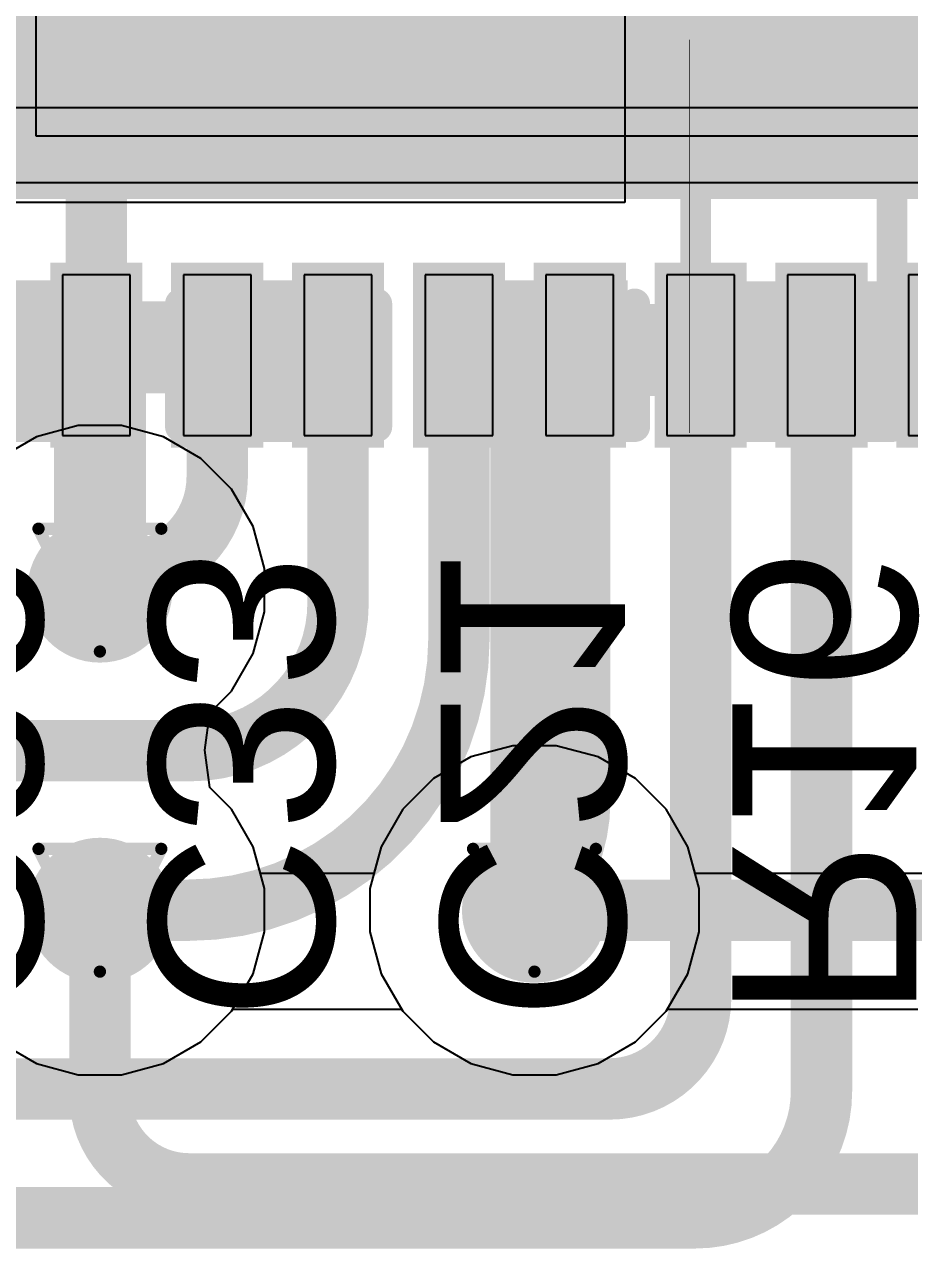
# Model space of a CAD drawing. Header units: inches. Extents: x 0 to 35.2, y -0.7 to 15.9.
# Drawn here: x 1.611 to 1.7551, y 0.6589 to 0.8583 of the extents above; entities that cross this region are included whole.
import ezdxf

# ---------------------------------------------------------------- set-up
doc = ezdxf.new("R2010")
doc.units = ezdxf.units.IN
doc.header["$MEASUREMENT"] = 0
for name, color, linetype in [('Bottom Layer', 5, 'Continuous'), ('Bottom Overlay', 54, 'Continuous'), ('Bottom Paste', 16, 'Continuous'), ('Bottom Solder', 6, 'Continuous'), ('Drill Drawing', 1, 'Continuous'), ('GND1', 16, 'Continuous'), ('GND2', 76, 'Continuous'), ('Top Layer', 1, 'Continuous'), ('Top Paste', 8, 'Continuous'), ('Top Solder', 216, 'Continuous'), ('Via Holes', 16, 'Continuous')]:
    doc.layers.add(name, color=color, linetype=linetype)
doc.styles.add('Arial', font='', dxfattribs={"height": 0.2})
doc.styles.get('Arial').set_extended_font_data('Arial')

# ---------------------------------------------------------------- blocks, each defined once
blk = doc.blocks.new('40_LFCSP_WQ__6_6__24')
at = {"layer": 'Top Layer'}
for points in [[(0.08701, 0.08701), (0.08701, -0.08701), (-0.08701, -0.08701), (-0.08701, 0.08701)], [(-0.10138, 0.07441), (-0.10138, 0.06339), (-0.12756, 0.06339), (-0.12756, 0.07441)], [(-0.10138, 0.05472), (-0.10138, 0.0437), (-0.12756, 0.0437), (-0.12756, 0.05472)], [(-0.10138, 0.03504), (-0.10138, 0.02402), (-0.12756, 0.02402), (-0.12756, 0.03504)], [(-0.10138, 0.01535), (-0.10138, 0.00433), (-0.12756, 0.00433), (-0.12756, 0.01535)], [(-0.10138, -0.00433), (-0.10138, -0.01535), (-0.12756, -0.01535), (-0.12756, -0.00433)], [(-0.10138, -0.02402), (-0.10138, -0.03504), (-0.12756, -0.03504), (-0.12756, -0.02402)], [(-0.10138, -0.0437), (-0.10138, -0.05472), (-0.12756, -0.05472), (-0.12756, -0.0437)], [(-0.10138, -0.06339), (-0.10138, -0.07441), (-0.12756, -0.07441), (-0.12756, -0.06339)]]:
    blk.add_hatch(color=1, dxfattribs=at).paths.add_polyline_path(points)
at = {"layer": 'Top Solder'}
for points in [[(0.08901, 0.08901), (0.08901, -0.08901), (-0.08901, -0.08901), (-0.08901, 0.08901)], [(-0.09938, 0.07641), (-0.09938, 0.06139), (-0.12956, 0.06139), (-0.12956, 0.07641)], [(-0.09938, 0.05672), (-0.09938, 0.0417), (-0.12956, 0.0417), (-0.12956, 0.05672)], [(-0.09938, 0.03704), (-0.09938, 0.02202), (-0.12956, 0.02202), (-0.12956, 0.03704)], [(-0.09938, 0.01735), (-0.09938, 0.00233), (-0.12956, 0.00233), (-0.12956, 0.01735)], [(-0.09938, -0.00233), (-0.09938, -0.01735), (-0.12956, -0.01735), (-0.12956, -0.00233)], [(-0.09938, -0.02202), (-0.09938, -0.03704), (-0.12956, -0.03704), (-0.12956, -0.02202)], [(-0.09938, -0.0417), (-0.09938, -0.05672), (-0.12956, -0.05672), (-0.12956, -0.0417)], [(-0.09938, -0.06139), (-0.09938, -0.07641), (-0.12956, -0.07641), (-0.12956, -0.06139)]]:
    blk.add_hatch(color=216, dxfattribs=at).paths.add_polyline_path(points)
at = {"layer": 'Top Paste'}
for p, q in [((0.07874, 0.07874), (-0.07874, 0.07874)), ((-0.07874, 0.07874), (-0.07874, -0.07874)), ((-0.10138, 0.07441), (-0.12756, 0.07441)), ((-0.12756, 0.07441), (-0.12756, 0.06339)), ((-0.10138, 0.06339), (-0.10138, 0.07441)), ((-0.12756, 0.06339), (-0.12756, 0.06339)), ((-0.12756, 0.06339), (-0.10138, 0.06339)), ((-0.10138, 0.05472), (-0.12756, 0.05472)), ((-0.12756, 0.05472), (-0.12756, 0.0437)), ((-0.10138, 0.05472), (-0.10138, 0.05472)), ((-0.10138, 0.0437), (-0.10138, 0.05472)), ((-0.12756, 0.0437), (-0.10138, 0.0437)), ((-0.10138, 0.03504), (-0.12756, 0.03504)), ((-0.12756, 0.03504), (-0.12756, 0.02402)), ((-0.10138, 0.03504), (-0.10138, 0.03504)), ((-0.10138, 0.02402), (-0.10138, 0.03504)), ((-0.12756, 0.02402), (-0.10138, 0.02402)), ((-0.10138, 0.01535), (-0.12756, 0.01535)), ((-0.12756, 0.01535), (-0.12756, 0.00433)), ((-0.10138, 0.01535), (-0.10138, 0.01535)), ((-0.10138, 0.00433), (-0.10138, 0.01535)), ((-0.12756, 0.00433), (-0.10138, 0.00433)), ((-0.10138, -0.00433), (-0.12756, -0.00433)), ((-0.12756, -0.00433), (-0.12756, -0.01535)), ((-0.10138, -0.00433), (-0.10138, -0.00433)), ((-0.10138, -0.01535), (-0.10138, -0.00433)), ((-0.12756, -0.01535), (-0.10138, -0.01535)), ((-0.10138, -0.02402), (-0.12756, -0.02402)), ((-0.12756, -0.02402), (-0.12756, -0.03504)), ((-0.10138, -0.02402), (-0.10138, -0.02402)), ((-0.10138, -0.03504), (-0.10138, -0.02402)), ((-0.12756, -0.03504), (-0.10138, -0.03504)), ((-0.10138, -0.0437), (-0.12756, -0.0437)), ((-0.12756, -0.0437), (-0.12756, -0.05472)), ((-0.10138, -0.0437), (-0.10138, -0.0437)), ((-0.10138, -0.05472), (-0.10138, -0.0437)), ((-0.12756, -0.05472), (-0.10138, -0.05472)), ((-0.10138, -0.06339), (-0.12756, -0.06339)), ((-0.12756, -0.06339), (-0.12756, -0.07441)), ((-0.10138, -0.06339), (-0.10138, -0.06339)), ((-0.10138, -0.07441), (-0.10138, -0.06339))]:
    blk.add_line(p, q, dxfattribs=at)
blk = doc.blocks.new('R___0402_B_93')
at = {"layer": 'Bottom Layer'}
for points in [[(-0.0095, 0.0125), (-0.0095, -0.0125), (-0.0275, -0.0125), (-0.0275, 0.0125)], [(0.0275, 0.0125), (0.0275, -0.0125), (0.0095, -0.0125), (0.0095, 0.0125)]]:
    blk.add_hatch(color=5, dxfattribs=at).paths.add_polyline_path(points)
at = {"layer": 'Bottom Paste'}
for points in [[(-0.0095, 0.0125), (-0.0095, -0.0125), (-0.0275, -0.0125), (-0.0275, 0.0125)], [(0.0275, 0.0125), (0.0275, -0.0125), (0.0095, -0.0125), (0.0095, 0.0125)]]:
    blk.add_hatch(color=16, dxfattribs=at).paths.add_polyline_path(points)
at = {"layer": 'Bottom Solder'}
for points in [[(-0.00733, 0.01467), (-0.00733, -0.01467), (-0.02967, -0.01467), (-0.02967, 0.01467)], [(0.02967, 0.01467), (0.02967, -0.01467), (0.00733, -0.01467), (0.00733, 0.01467)]]:
    blk.add_hatch(color=6, dxfattribs=at).paths.add_polyline_path(points)
at = {"layer": 'Bottom Overlay'}
for points in [[(-0.031, 0.016, 0.005, 0.005, 0), (0.031, 0.016, 0.005, 0.005, 0)], [(-0.031, 0.016, 0.005, 0.005, 0), (-0.031, -0.016, 0.005, 0.005, 0)], [(0.031, 0.016, 0.005, 0.005, 0), (0.031, -0.016, 0.005, 0.005, 0)], [(-0.032, 0.017, 0.000127, 0.000127, 0), (0.032, 0.017, 0.000127, 0.000127, 0)], [(-0.031, -0.016, 0.005, 0.005, 0), (0.031, -0.016, 0.005, 0.005, 0)]]:
    blk.add_lwpolyline(points, format="xyseb", dxfattribs=at)
for points in [[(-0.03225, 0.016, 0.0025, 0.0025, 1), (-0.02975, 0.016, 0.0025, 0.0025, 1)], [(-0.03225, 0.016, 0.0025, 0.0025, 1), (-0.02975, 0.016, 0.0025, 0.0025, 1)], [(0.02975, 0.016, 0.0025, 0.0025, 1), (0.03225, 0.016, 0.0025, 0.0025, 1)], [(0.02975, 0.016, 0.0025, 0.0025, 1), (0.03225, 0.016, 0.0025, 0.0025, 1)], [(-0.03203, 0.017, 0.0000635, 0.0000635, 1), (-0.03197, 0.017, 0.0000635, 0.0000635, 1)], [(0.03197, 0.017, 0.0000635, 0.0000635, 1), (0.03203, 0.017, 0.0000635, 0.0000635, 1)], [(-0.03225, -0.016, 0.0025, 0.0025, 1), (-0.02975, -0.016, 0.0025, 0.0025, 1)], [(-0.03225, -0.016, 0.0025, 0.0025, 1), (-0.02975, -0.016, 0.0025, 0.0025, 1)], [(0.02975, -0.016, 0.0025, 0.0025, 1), (0.03225, -0.016, 0.0025, 0.0025, 1)], [(0.02975, -0.016, 0.0025, 0.0025, 1), (0.03225, -0.016, 0.0025, 0.0025, 1)]]:
    blk.add_lwpolyline(points, format="xyseb", close=True, dxfattribs=at)
blk = doc.blocks.new('C___0402_B_165')
at = {"layer": 'Bottom Layer'}
for points in [[(-0.0095, 0.0125), (-0.0095, -0.0125), (-0.0275, -0.0125), (-0.0275, 0.0125)], [(0.0275, 0.0125), (0.0275, -0.0125), (0.0095, -0.0125), (0.0095, 0.0125)]]:
    blk.add_hatch(color=5, dxfattribs=at).paths.add_polyline_path(points)
at = {"layer": 'Bottom Paste'}
for points in [[(-0.0095, 0.0125), (-0.0095, -0.0125), (-0.0275, -0.0125), (-0.0275, 0.0125)], [(0.0275, 0.0125), (0.0275, -0.0125), (0.0095, -0.0125), (0.0095, 0.0125)]]:
    blk.add_hatch(color=16, dxfattribs=at).paths.add_polyline_path(points)
at = {"layer": 'Bottom Solder'}
for points in [[(-0.00714, 0.01486), (-0.00714, -0.01486), (-0.02986, -0.01486), (-0.02986, 0.01486)], [(0.02986, 0.01486), (0.02986, -0.01486), (0.00714, -0.01486), (0.00714, 0.01486)]]:
    blk.add_hatch(color=6, dxfattribs=at).paths.add_polyline_path(points)
at = {"layer": 'Bottom Overlay'}
for points in [[(-0.031, -0.016, 0.005, 0.005, 0), (-0.031, 0.016, 0.005, 0.005, 0)], [(-0.011, 0.016, 0.005, 0.005, 0), (-0.031, 0.016, 0.005, 0.005, 0)], [(0.031, 0.016, 0.005, 0.005, 0), (0.011, 0.016, 0.005, 0.005, 0)], [(0.031, -0.016, 0.005, 0.005, 0), (0.031, 0.016, 0.005, 0.005, 0)], [(-0.011, -0.016, 0.005, 0.005, 0), (-0.031, -0.016, 0.005, 0.005, 0)], [(0.031, -0.016, 0.005, 0.005, 0), (0.011, -0.016, 0.005, 0.005, 0)]]:
    blk.add_lwpolyline(points, format="xyseb", dxfattribs=at)
for points in [[(-0.03225, 0.016, 0.0025, 0.0025, 1), (-0.02975, 0.016, 0.0025, 0.0025, 1)], [(-0.03225, 0.016, 0.0025, 0.0025, 1), (-0.02975, 0.016, 0.0025, 0.0025, 1)], [(-0.01225, 0.016, 0.0025, 0.0025, 1), (-0.00975, 0.016, 0.0025, 0.0025, 1)], [(0.00975, 0.016, 0.0025, 0.0025, 1), (0.01225, 0.016, 0.0025, 0.0025, 1)], [(0.02975, 0.016, 0.0025, 0.0025, 1), (0.03225, 0.016, 0.0025, 0.0025, 1)], [(0.02975, 0.016, 0.0025, 0.0025, 1), (0.03225, 0.016, 0.0025, 0.0025, 1)], [(-0.03225, -0.016, 0.0025, 0.0025, 1), (-0.02975, -0.016, 0.0025, 0.0025, 1)], [(-0.03225, -0.016, 0.0025, 0.0025, 1), (-0.02975, -0.016, 0.0025, 0.0025, 1)], [(-0.01225, -0.016, 0.0025, 0.0025, 1), (-0.00975, -0.016, 0.0025, 0.0025, 1)], [(0.00975, -0.016, 0.0025, 0.0025, 1), (0.01225, -0.016, 0.0025, 0.0025, 1)], [(0.02975, -0.016, 0.0025, 0.0025, 1), (0.03225, -0.016, 0.0025, 0.0025, 1)], [(0.02975, -0.016, 0.0025, 0.0025, 1), (0.03225, -0.016, 0.0025, 0.0025, 1)]]:
    blk.add_lwpolyline(points, format="xyseb", close=True, dxfattribs=at)
blk = doc.blocks.new('C___0402_B_166')
at = {"layer": 'Bottom Layer'}
for points in [[(-0.0095, 0.0125), (-0.0095, -0.0125), (-0.0275, -0.0125), (-0.0275, 0.0125)], [(0.0275, 0.0125), (0.0275, -0.0125), (0.0095, -0.0125), (0.0095, 0.0125)]]:
    blk.add_hatch(color=5, dxfattribs=at).paths.add_polyline_path(points)
at = {"layer": 'Bottom Paste'}
for points in [[(-0.0095, 0.0125), (-0.0095, -0.0125), (-0.0275, -0.0125), (-0.0275, 0.0125)], [(0.0275, 0.0125), (0.0275, -0.0125), (0.0095, -0.0125), (0.0095, 0.0125)]]:
    blk.add_hatch(color=16, dxfattribs=at).paths.add_polyline_path(points)
at = {"layer": 'Bottom Solder'}
for points in [[(-0.00714, 0.01486), (-0.00714, -0.01486), (-0.02986, -0.01486), (-0.02986, 0.01486)], [(0.02986, 0.01486), (0.02986, -0.01486), (0.00714, -0.01486), (0.00714, 0.01486)]]:
    blk.add_hatch(color=6, dxfattribs=at).paths.add_polyline_path(points)
at = {"layer": 'Bottom Overlay'}
for points in [[(-0.031, -0.016, 0.005, 0.005, 0), (-0.031, 0.016, 0.005, 0.005, 0)], [(-0.011, 0.016, 0.005, 0.005, 0), (-0.031, 0.016, 0.005, 0.005, 0)], [(0.031, 0.016, 0.005, 0.005, 0), (0.011, 0.016, 0.005, 0.005, 0)], [(0.031, -0.016, 0.005, 0.005, 0), (0.031, 0.016, 0.005, 0.005, 0)], [(-0.011, -0.016, 0.005, 0.005, 0), (-0.031, -0.016, 0.005, 0.005, 0)], [(0.031, -0.016, 0.005, 0.005, 0), (0.011, -0.016, 0.005, 0.005, 0)]]:
    blk.add_lwpolyline(points, format="xyseb", dxfattribs=at)
for points in [[(-0.03225, 0.016, 0.0025, 0.0025, 1), (-0.02975, 0.016, 0.0025, 0.0025, 1)], [(-0.03225, 0.016, 0.0025, 0.0025, 1), (-0.02975, 0.016, 0.0025, 0.0025, 1)], [(-0.01225, 0.016, 0.0025, 0.0025, 1), (-0.00975, 0.016, 0.0025, 0.0025, 1)], [(0.00975, 0.016, 0.0025, 0.0025, 1), (0.01225, 0.016, 0.0025, 0.0025, 1)], [(0.02975, 0.016, 0.0025, 0.0025, 1), (0.03225, 0.016, 0.0025, 0.0025, 1)], [(0.02975, 0.016, 0.0025, 0.0025, 1), (0.03225, 0.016, 0.0025, 0.0025, 1)], [(-0.03225, -0.016, 0.0025, 0.0025, 1), (-0.02975, -0.016, 0.0025, 0.0025, 1)], [(-0.03225, -0.016, 0.0025, 0.0025, 1), (-0.02975, -0.016, 0.0025, 0.0025, 1)], [(-0.01225, -0.016, 0.0025, 0.0025, 1), (-0.00975, -0.016, 0.0025, 0.0025, 1)], [(0.00975, -0.016, 0.0025, 0.0025, 1), (0.01225, -0.016, 0.0025, 0.0025, 1)], [(0.02975, -0.016, 0.0025, 0.0025, 1), (0.03225, -0.016, 0.0025, 0.0025, 1)], [(0.02975, -0.016, 0.0025, 0.0025, 1), (0.03225, -0.016, 0.0025, 0.0025, 1)]]:
    blk.add_lwpolyline(points, format="xyseb", close=True, dxfattribs=at)
blk = doc.blocks.new('C___0402_B_171')
at = {"layer": 'Bottom Layer'}
for points in [[(-0.0095, 0.0125), (-0.0095, -0.0125), (-0.0275, -0.0125), (-0.0275, 0.0125)], [(0.0275, 0.0125), (0.0275, -0.0125), (0.0095, -0.0125), (0.0095, 0.0125)]]:
    blk.add_hatch(color=5, dxfattribs=at).paths.add_polyline_path(points)
at = {"layer": 'Bottom Paste'}
for points in [[(-0.0095, 0.0125), (-0.0095, -0.0125), (-0.0275, -0.0125), (-0.0275, 0.0125)], [(0.0275, 0.0125), (0.0275, -0.0125), (0.0095, -0.0125), (0.0095, 0.0125)]]:
    blk.add_hatch(color=16, dxfattribs=at).paths.add_polyline_path(points)
at = {"layer": 'Bottom Solder'}
for points in [[(-0.00714, 0.01486), (-0.00714, -0.01486), (-0.02986, -0.01486), (-0.02986, 0.01486)], [(0.02986, 0.01486), (0.02986, -0.01486), (0.00714, -0.01486), (0.00714, 0.01486)]]:
    blk.add_hatch(color=6, dxfattribs=at).paths.add_polyline_path(points)
at = {"layer": 'Bottom Overlay'}
for points in [[(-0.011, 0.016, 0.005, 0.005, 0), (-0.031, 0.016, 0.005, 0.005, 0)], [(-0.031, -0.016, 0.005, 0.005, 0), (-0.031, 0.016, 0.005, 0.005, 0)], [(0.031, 0.016, 0.005, 0.005, 0), (0.011, 0.016, 0.005, 0.005, 0)], [(0.031, -0.016, 0.005, 0.005, 0), (0.031, 0.016, 0.005, 0.005, 0)], [(-0.011, -0.016, 0.005, 0.005, 0), (-0.031, -0.016, 0.005, 0.005, 0)], [(0.031, -0.016, 0.005, 0.005, 0), (0.011, -0.016, 0.005, 0.005, 0)]]:
    blk.add_lwpolyline(points, format="xyseb", dxfattribs=at)
for points in [[(-0.03225, 0.016, 0.0025, 0.0025, 1), (-0.02975, 0.016, 0.0025, 0.0025, 1)], [(-0.03225, 0.016, 0.0025, 0.0025, 1), (-0.02975, 0.016, 0.0025, 0.0025, 1)], [(-0.01225, 0.016, 0.0025, 0.0025, 1), (-0.00975, 0.016, 0.0025, 0.0025, 1)], [(0.00975, 0.016, 0.0025, 0.0025, 1), (0.01225, 0.016, 0.0025, 0.0025, 1)], [(0.02975, 0.016, 0.0025, 0.0025, 1), (0.03225, 0.016, 0.0025, 0.0025, 1)], [(0.02975, 0.016, 0.0025, 0.0025, 1), (0.03225, 0.016, 0.0025, 0.0025, 1)], [(-0.03225, -0.016, 0.0025, 0.0025, 1), (-0.02975, -0.016, 0.0025, 0.0025, 1)], [(-0.03225, -0.016, 0.0025, 0.0025, 1), (-0.02975, -0.016, 0.0025, 0.0025, 1)], [(-0.01225, -0.016, 0.0025, 0.0025, 1), (-0.00975, -0.016, 0.0025, 0.0025, 1)], [(0.00975, -0.016, 0.0025, 0.0025, 1), (0.01225, -0.016, 0.0025, 0.0025, 1)], [(0.02975, -0.016, 0.0025, 0.0025, 1), (0.03225, -0.016, 0.0025, 0.0025, 1)], [(0.02975, -0.016, 0.0025, 0.0025, 1), (0.03225, -0.016, 0.0025, 0.0025, 1)]]:
    blk.add_lwpolyline(points, format="xyseb", close=True, dxfattribs=at)

msp = doc.modelspace()

# ---------------------------------------------------------------- hatches: boundary and pattern name
at = {"layer": 'Bottom Layer'}
msp.add_hatch(color=5, dxfattribs=at).paths.add_polyline_path([(1.59111, 0.83328), (1.70686, 0.83328), (1.70686, 1.00425), (1.59111, 1.00425)])
h = msp.add_hatch(color=5, dxfattribs=at)
edge = h.paths.add_edge_path()
edge.add_arc((1.62325, 0.76615), 0.01181, 0, 360)
h = msp.add_hatch(color=5, dxfattribs=at)
edge = h.paths.add_edge_path()
edge.add_arc((1.62325, 0.714), 0.01181, 0, 360)
h = msp.add_hatch(color=5, dxfattribs=at)
edge = h.paths.add_edge_path()
edge.add_arc((1.69403, 0.714), 0.01181, 0, 360)
at = {"layer": 'GND1'}
h = msp.add_hatch(color=16, dxfattribs=at)
edge = h.paths.add_edge_path()
edge.add_arc((1.62325, 0.76615), 0.01181, 0, 360)
h = msp.add_hatch(color=16, dxfattribs=at)
edge = h.paths.add_edge_path()
edge.add_arc((1.62325, 0.714), 0.01181, 0, 360)
h = msp.add_hatch(color=16, dxfattribs=at)
edge = h.paths.add_edge_path()
edge.add_arc((1.69403, 0.714), 0.01181, 0, 360)
at = {"layer": 'GND2'}
h = msp.add_hatch(color=76, dxfattribs=at)
edge = h.paths.add_edge_path()
edge.add_arc((1.62325, 0.76615), 0.01181, 0, 360)
h = msp.add_hatch(color=76, dxfattribs=at)
edge = h.paths.add_edge_path()
edge.add_arc((1.62325, 0.714), 0.01181, 0, 360)
h = msp.add_hatch(color=76, dxfattribs=at)
edge = h.paths.add_edge_path()
edge.add_arc((1.69403, 0.714), 0.01181, 0, 360)
at = {"layer": 'Top Layer'}
h = msp.add_hatch(color=1, dxfattribs=at)
edge = h.paths.add_edge_path()
edge.add_arc((1.62325, 0.76615), 0.01181, 0, 360)
h = msp.add_hatch(color=1, dxfattribs=at)
edge = h.paths.add_edge_path()
edge.add_arc((1.62325, 0.714), 0.01181, 0, 360)
h = msp.add_hatch(color=1, dxfattribs=at)
edge = h.paths.add_edge_path()
edge.add_arc((1.69403, 0.714), 0.01181, 0, 360)
at = {"layer": 'Via Holes'}
h = msp.add_hatch(color=7, dxfattribs=at)
edge = h.paths.add_edge_path()
edge.add_arc((1.62325, 0.76615), 0.00591, 0, 360)
h = msp.add_hatch(color=7, dxfattribs=at)
edge = h.paths.add_edge_path()
edge.add_arc((1.62325, 0.714), 0.00591, 0, 360)
h = msp.add_hatch(color=7, dxfattribs=at)
edge = h.paths.add_edge_path()
edge.add_arc((1.69403, 0.714), 0.00591, 0, 360)

# ---------------------------------------------------------------- linework, layer by layer
at = {"layer": 'Bottom Layer'}
for p, q in [((1.70877, 0.86628), (1.70877, 0.82928)), ((1.70877, 0.82928), (1.58184, 0.82928))]:
    msp.add_line(p, q, dxfattribs=at)
for points in [[(1.73627, 0.84228, 0.015, 0.015, 0), (1.79221, 0.84228, 0.015, 0.015, 0)], [(1.62325, 0.80319, 0.015, 0.015, 0), (1.62325, 0.80569, 0.015, 0.015, 0)], [(1.62325, 0.80569, 0.015, 0.015, 0), (1.65195, 0.80569, 0.015, 0.015, 0)], [(1.65195, 0.80569, 0.015, 0.015, 0), (1.65236, 0.80528, 0.015, 0.015, 0)], [(1.69436, 0.714, 0.015, 0.015, 0), (1.69436, 0.80528, 0.015, 0.015, 0)], [(1.69436, 0.80528, 0.015, 0.015, 0), (1.73627, 0.80528, 0.015, 0.015, 0)], [(1.62325, 0.76615, 0.015, 0.015, 0), (1.62325, 0.80319, 0.015, 0.015, 0)], [(1.62325, 0.80319, 0.007, 0.007, -0.414214), (1.62534, 0.80528, 0.007, 0.007, 0)], [(1.62325, 0.68396, 0.01, 0.01, 0), (1.62325, 0.714, 0.01, 0.01, 0)], [(1.69436, 0.714, 0.01, 0.01, 0), (1.906, 0.714, 0.01, 0.01, 0)], [(1.69403, 0.714, 0.007, 0.007, 0), (1.69436, 0.714, 0.007, 0.007, 0)], [(1.63779, 0.66942, 0.01, 0.01, -0.414214), (1.62325, 0.68396, 0.01, 0.01, 0)], [(1.63779, 0.66942, 0.01, 0.01, 0), (1.92774, 0.66942, 0.01, 0.01, 0)]]:
    msp.add_lwpolyline(points, format="xyseb", dxfattribs=at)
for points in [[(1.73252, 0.84228, 0.0075, 0.0075, 1), (1.74002, 0.84228, 0.0075, 0.0075, 1)], [(1.6195, 0.80569, 0.0075, 0.0075, 1), (1.627, 0.80569, 0.0075, 0.0075, 1)], [(1.6195, 0.80569, 0.0075, 0.0075, 1), (1.627, 0.80569, 0.0075, 0.0075, 1)], [(1.6482, 0.80569, 0.0075, 0.0075, 1), (1.6557, 0.80569, 0.0075, 0.0075, 1)], [(1.6482, 0.80569, 0.0075, 0.0075, 1), (1.6557, 0.80569, 0.0075, 0.0075, 1)], [(1.64861, 0.80528, 0.0075, 0.0075, 1), (1.65611, 0.80528, 0.0075, 0.0075, 1)], [(1.69061, 0.80528, 0.0075, 0.0075, 1), (1.69811, 0.80528, 0.0075, 0.0075, 1)], [(1.69061, 0.80528, 0.0075, 0.0075, 1), (1.69811, 0.80528, 0.0075, 0.0075, 1)], [(1.73252, 0.80528, 0.0075, 0.0075, 1), (1.74002, 0.80528, 0.0075, 0.0075, 1)], [(1.6195, 0.80319, 0.0075, 0.0075, 1), (1.627, 0.80319, 0.0075, 0.0075, 1)], [(1.6195, 0.80319, 0.0075, 0.0075, 1), (1.627, 0.80319, 0.0075, 0.0075, 1)], [(1.62359, 0.80528, 0.0035, 0.0035, 1), (1.62709, 0.80528, 0.0035, 0.0035, 1)], [(1.6215, 0.80319, 0.0035, 0.0035, 1), (1.625, 0.80319, 0.0035, 0.0035, 1)], [(1.6195, 0.76615, 0.0075, 0.0075, 1), (1.627, 0.76615, 0.0075, 0.0075, 1)], [(1.69061, 0.714, 0.0075, 0.0075, 1), (1.69811, 0.714, 0.0075, 0.0075, 1)], [(1.62075, 0.714, 0.005, 0.005, 1), (1.62575, 0.714, 0.005, 0.005, 1)], [(1.69186, 0.714, 0.005, 0.005, 1), (1.69686, 0.714, 0.005, 0.005, 1)], [(1.69228, 0.714, 0.0035, 0.0035, 1), (1.69578, 0.714, 0.0035, 0.0035, 1)], [(1.69261, 0.714, 0.0035, 0.0035, 1), (1.69611, 0.714, 0.0035, 0.0035, 1)], [(1.62075, 0.68396, 0.005, 0.005, 1), (1.62575, 0.68396, 0.005, 0.005, 1)], [(1.62075, 0.68396, 0.005, 0.005, 1), (1.62575, 0.68396, 0.005, 0.005, 1)], [(1.63529, 0.66942, 0.005, 0.005, 1), (1.64029, 0.66942, 0.005, 0.005, 1)], [(1.63529, 0.66942, 0.005, 0.005, 1), (1.64029, 0.66942, 0.005, 0.005, 1)]]:
    msp.add_lwpolyline(points, format="xyseb", close=True, dxfattribs=at)
at = {"layer": 'Drill Drawing'}
for points in [[(1.61325, 0.77615, 0.002, 0.002, 0), (1.63325, 0.77615, 0.002, 0.002, 0)], [(1.61325, 0.77615, 0.002, 0.002, 0), (1.62325, 0.75615, 0.002, 0.002, 0)], [(1.62325, 0.75615, 0.002, 0.002, 0), (1.63325, 0.77615, 0.002, 0.002, 0)], [(1.61325, 0.724, 0.002, 0.002, 0), (1.63325, 0.724, 0.002, 0.002, 0)], [(1.61325, 0.724, 0.002, 0.002, 0), (1.62325, 0.704, 0.002, 0.002, 0)], [(1.62325, 0.704, 0.002, 0.002, 0), (1.63325, 0.724, 0.002, 0.002, 0)], [(1.68403, 0.724, 0.002, 0.002, 0), (1.70403, 0.724, 0.002, 0.002, 0)], [(1.68403, 0.724, 0.002, 0.002, 0), (1.69403, 0.704, 0.002, 0.002, 0)], [(1.69403, 0.704, 0.002, 0.002, 0), (1.70403, 0.724, 0.002, 0.002, 0)]]:
    msp.add_lwpolyline(points, format="xyseb", dxfattribs=at)
for points in [[(1.61275, 0.77615, 0.001, 0.001, 1), (1.61375, 0.77615, 0.001, 0.001, 1)], [(1.61275, 0.77615, 0.001, 0.001, 1), (1.61375, 0.77615, 0.001, 0.001, 1)], [(1.63275, 0.77615, 0.001, 0.001, 1), (1.63375, 0.77615, 0.001, 0.001, 1)], [(1.63275, 0.77615, 0.001, 0.001, 1), (1.63375, 0.77615, 0.001, 0.001, 1)], [(1.62275, 0.75615, 0.001, 0.001, 1), (1.62375, 0.75615, 0.001, 0.001, 1)], [(1.62275, 0.75615, 0.001, 0.001, 1), (1.62375, 0.75615, 0.001, 0.001, 1)], [(1.61275, 0.724, 0.001, 0.001, 1), (1.61375, 0.724, 0.001, 0.001, 1)], [(1.61275, 0.724, 0.001, 0.001, 1), (1.61375, 0.724, 0.001, 0.001, 1)], [(1.63275, 0.724, 0.001, 0.001, 1), (1.63375, 0.724, 0.001, 0.001, 1)], [(1.63275, 0.724, 0.001, 0.001, 1), (1.63375, 0.724, 0.001, 0.001, 1)], [(1.68353, 0.724, 0.001, 0.001, 1), (1.68453, 0.724, 0.001, 0.001, 1)], [(1.68353, 0.724, 0.001, 0.001, 1), (1.68453, 0.724, 0.001, 0.001, 1)], [(1.70353, 0.724, 0.001, 0.001, 1), (1.70453, 0.724, 0.001, 0.001, 1)], [(1.70353, 0.724, 0.001, 0.001, 1), (1.70453, 0.724, 0.001, 0.001, 1)], [(1.62275, 0.704, 0.001, 0.001, 1), (1.62375, 0.704, 0.001, 0.001, 1)], [(1.62275, 0.704, 0.001, 0.001, 1), (1.62375, 0.704, 0.001, 0.001, 1)], [(1.69353, 0.704, 0.001, 0.001, 1), (1.69453, 0.704, 0.001, 0.001, 1)], [(1.69353, 0.704, 0.001, 0.001, 1), (1.69453, 0.704, 0.001, 0.001, 1)]]:
    msp.add_lwpolyline(points, format="xyseb", close=True, dxfattribs=at)
at = {"layer": 'GND1'}
for p, q in [((1.61972, 0.79296), (1.6129, 0.79114)), ((1.62678, 0.79296), (1.61972, 0.79296)), ((1.6336, 0.79114), (1.62678, 0.79296)), ((1.6129, 0.79114), (1.60679, 0.78761)), ((1.63971, 0.78761), (1.6336, 0.79114)), ((1.6447, 0.78261), (1.63971, 0.78761)), ((1.64823, 0.7765), (1.6447, 0.78261)), ((1.65006, 0.76968), (1.64823, 0.7765)), ((1.65006, 0.76262), (1.65006, 0.76968)), ((1.64823, 0.7558), (1.65006, 0.76262)), ((1.6447, 0.74969), (1.64823, 0.7558)), ((1.64117, 0.74616), (1.6447, 0.74969)), ((1.64034, 0.74008), (1.64117, 0.74616)), ((1.64117, 0.73399), (1.64034, 0.74008)), ((1.6905, 0.74081), (1.68369, 0.73898)), ((1.69756, 0.74081), (1.6905, 0.74081)), ((1.70438, 0.73898), (1.69756, 0.74081)), ((1.68369, 0.73898), (1.67757, 0.73545)), ((1.7105, 0.73545), (1.70438, 0.73898)), ((1.6447, 0.73046), (1.64117, 0.73399)), ((1.67757, 0.73545), (1.67258, 0.73046)), ((1.71549, 0.73046), (1.7105, 0.73545)), ((1.64823, 0.72435), (1.6447, 0.73046)), ((1.67258, 0.73046), (1.66905, 0.72435)), ((1.71902, 0.72435), (1.71549, 0.73046)), ((1.6494, 0.72), (1.64823, 0.72435)), ((1.66905, 0.72435), (1.66789, 0.72)), ((1.72018, 0.72), (1.71902, 0.72435)), ((1.66789, 0.72), (1.6494, 0.72)), ((1.87985, 0.72), (1.72018, 0.72)), ((1.63971, 0.69255), (1.6447, 0.69754)), ((1.6447, 0.69754), (1.64491, 0.69789)), ((1.64491, 0.69789), (1.67237, 0.69789)), ((1.67237, 0.69789), (1.67258, 0.69754)), ((1.67258, 0.69754), (1.67757, 0.69255)), ((1.7105, 0.69255), (1.71549, 0.69754)), ((1.71549, 0.69754), (1.71569, 0.69789)), ((1.71569, 0.69789), (1.88434, 0.69789)), ((1.60679, 0.69255), (1.6129, 0.68902)), ((1.6336, 0.68902), (1.63971, 0.69255)), ((1.67757, 0.69255), (1.68369, 0.68902)), ((1.70438, 0.68902), (1.7105, 0.69255)), ((1.6129, 0.68902), (1.61972, 0.68719)), ((1.62678, 0.68719), (1.6336, 0.68902)), ((1.68369, 0.68902), (1.6905, 0.68719)), ((1.69756, 0.68719), (1.70438, 0.68902)), ((1.61972, 0.68719), (1.62678, 0.68719)), ((1.6905, 0.68719), (1.69756, 0.68719))]:
    msp.add_line(p, q, dxfattribs=at)
at = {"layer": 'GND2'}
for p, q in [((1.48, 0.84478), (1.86374, 0.84478)), ((1.61972, 0.79296), (1.6129, 0.79114)), ((1.62678, 0.79296), (1.61972, 0.79296)), ((1.6336, 0.79114), (1.62678, 0.79296)), ((1.6129, 0.79114), (1.60679, 0.78761)), ((1.63971, 0.78761), (1.6336, 0.79114)), ((1.6447, 0.78261), (1.63971, 0.78761)), ((1.64823, 0.7765), (1.6447, 0.78261)), ((1.65006, 0.76968), (1.64823, 0.7765)), ((1.65006, 0.76262), (1.65006, 0.76968)), ((1.64823, 0.7558), (1.65006, 0.76262)), ((1.6447, 0.74969), (1.64823, 0.7558)), ((1.64117, 0.74616), (1.6447, 0.74969)), ((1.64034, 0.74008), (1.64117, 0.74616)), ((1.64117, 0.73399), (1.64034, 0.74008)), ((1.6905, 0.74081), (1.68369, 0.73898)), ((1.69756, 0.74081), (1.6905, 0.74081)), ((1.70438, 0.73898), (1.69756, 0.74081)), ((1.68369, 0.73898), (1.67757, 0.73545)), ((1.7105, 0.73545), (1.70438, 0.73898)), ((1.6447, 0.73046), (1.64117, 0.73399)), ((1.67757, 0.73545), (1.67258, 0.73046)), ((1.71549, 0.73046), (1.7105, 0.73545)), ((1.64823, 0.72435), (1.6447, 0.73046)), ((1.67258, 0.73046), (1.66905, 0.72435)), ((1.71902, 0.72435), (1.71549, 0.73046)), ((1.65006, 0.71753), (1.64823, 0.72435)), ((1.66905, 0.72435), (1.66722, 0.71753)), ((1.72085, 0.71753), (1.71902, 0.72435)), ((1.65006, 0.71047), (1.65006, 0.71753)), ((1.66722, 0.71753), (1.66722, 0.71047)), ((1.72085, 0.71047), (1.72085, 0.71753)), ((1.64823, 0.70365), (1.65006, 0.71047)), ((1.66722, 0.71047), (1.66905, 0.70365)), ((1.71902, 0.70365), (1.72085, 0.71047)), ((1.6447, 0.69754), (1.64823, 0.70365)), ((1.66905, 0.70365), (1.67258, 0.69754)), ((1.71549, 0.69754), (1.71902, 0.70365)), ((1.63971, 0.69255), (1.6447, 0.69754)), ((1.67258, 0.69754), (1.67757, 0.69255)), ((1.7105, 0.69255), (1.71549, 0.69754)), ((1.60679, 0.69255), (1.6129, 0.68902)), ((1.6336, 0.68902), (1.63971, 0.69255)), ((1.67757, 0.69255), (1.68369, 0.68902)), ((1.70438, 0.68902), (1.7105, 0.69255)), ((1.6129, 0.68902), (1.61972, 0.68719)), ((1.62678, 0.68719), (1.6336, 0.68902)), ((1.68369, 0.68902), (1.6905, 0.68719)), ((1.69756, 0.68719), (1.70438, 0.68902)), ((1.61972, 0.68719), (1.62678, 0.68719)), ((1.6905, 0.68719), (1.69756, 0.68719))]:
    msp.add_line(p, q, dxfattribs=at)
at = {"layer": 'Top Layer'}
msp.add_line((1.77795, 0.83251), (1.60519, 0.83251), dxfattribs=at)
for points in [[(1.62147, 0.8491, 0.01, 0.01, -0.414214), (1.62267, 0.8479, 0.01, 0.01, 0)], [(1.62267, 0.80442, 0.01, 0.01, 0), (1.62267, 0.8479, 0.01, 0.01, 0)], [(1.64236, 0.78461, 0.01, 0.01, 0), (1.64236, 0.80442, 0.01, 0.01, 0)], [(1.66204, 0.76404, 0.01, 0.01, 0), (1.66204, 0.80442, 0.01, 0.01, 0)], [(1.68173, 0.75819, 0.01, 0.01, 0), (1.68173, 0.80442, 0.01, 0.01, 0)], [(1.70141, 0.7318, 0.01, 0.01, 0), (1.70141, 0.80442, 0.01, 0.01, 0)], [(1.7211, 0.6997, 0.01, 0.01, 0), (1.7211, 0.80442, 0.01, 0.01, 0)], [(1.74078, 0.68449, 0.01, 0.01, 0), (1.74078, 0.80442, 0.01, 0.01, 0)], [(1.64236, 0.78461, 0.01, 0.01, -0.300946), (1.63283, 0.77022, 0.01, 0.01, 0)], [(1.62325, 0.76615, 0.01, 0.01, 0), (1.63283, 0.77022, 0.01, 0.01, 0)], [(1.66204, 0.76404, 0.01, 0.01, -0.414214), (1.638, 0.74, 0.01, 0.01, 0)], [(1.68173, 0.75819, 0.01, 0.01, -0.414214), (1.63754, 0.714, 0.01, 0.01, 0)], [(1.584, 0.74, 0.01, 0.01, 0), (1.638, 0.74, 0.01, 0.01, 0)], [(1.70141, 0.7318, 0.01, 0.01, -0.198912), (1.69403, 0.714, 0.01, 0.01, 0)], [(1.62325, 0.714, 0.01, 0.01, 0), (1.63754, 0.714, 0.01, 0.01, 0)], [(1.7211, 0.6997, 0.01, 0.01, -0.414214), (1.70629, 0.68489, 0.01, 0.01, 0)], [(1.39777, 0.68489, 0.01, 0.01, 0), (1.70629, 0.68489, 0.01, 0.01, 0)], [(1.74078, 0.68449, 0.01, 0.01, -0.414214), (1.72018, 0.66389, 0.01, 0.01, 0)], [(1.45944, 0.66389, 0.01, 0.01, 0), (1.72018, 0.66389, 0.01, 0.01, 0)]]:
    msp.add_lwpolyline(points, format="xyseb", dxfattribs=at)
for points in [[(1.61897, 0.8491, 0.005, 0.005, 1), (1.62397, 0.8491, 0.005, 0.005, 1)], [(1.62017, 0.8479, 0.005, 0.005, 1), (1.62517, 0.8479, 0.005, 0.005, 1)], [(1.62017, 0.8479, 0.005, 0.005, 1), (1.62517, 0.8479, 0.005, 0.005, 1)], [(1.62017, 0.80442, 0.005, 0.005, 1), (1.62517, 0.80442, 0.005, 0.005, 1)], [(1.63986, 0.80442, 0.005, 0.005, 1), (1.64486, 0.80442, 0.005, 0.005, 1)], [(1.65954, 0.80442, 0.005, 0.005, 1), (1.66454, 0.80442, 0.005, 0.005, 1)], [(1.67923, 0.80442, 0.005, 0.005, 1), (1.68423, 0.80442, 0.005, 0.005, 1)], [(1.69891, 0.80442, 0.005, 0.005, 1), (1.70391, 0.80442, 0.005, 0.005, 1)], [(1.7186, 0.80442, 0.005, 0.005, 1), (1.7236, 0.80442, 0.005, 0.005, 1)], [(1.73828, 0.80442, 0.005, 0.005, 1), (1.74328, 0.80442, 0.005, 0.005, 1)], [(1.63986, 0.78461, 0.005, 0.005, 1), (1.64486, 0.78461, 0.005, 0.005, 1)], [(1.63986, 0.78461, 0.005, 0.005, 1), (1.64486, 0.78461, 0.005, 0.005, 1)], [(1.63033, 0.77022, 0.005, 0.005, 1), (1.63533, 0.77022, 0.005, 0.005, 1)], [(1.63033, 0.77022, 0.005, 0.005, 1), (1.63533, 0.77022, 0.005, 0.005, 1)], [(1.62075, 0.76615, 0.005, 0.005, 1), (1.62575, 0.76615, 0.005, 0.005, 1)], [(1.65954, 0.76404, 0.005, 0.005, 1), (1.66454, 0.76404, 0.005, 0.005, 1)], [(1.65954, 0.76404, 0.005, 0.005, 1), (1.66454, 0.76404, 0.005, 0.005, 1)], [(1.67923, 0.75819, 0.005, 0.005, 1), (1.68423, 0.75819, 0.005, 0.005, 1)], [(1.67923, 0.75819, 0.005, 0.005, 1), (1.68423, 0.75819, 0.005, 0.005, 1)], [(1.6355, 0.74, 0.005, 0.005, 1), (1.6405, 0.74, 0.005, 0.005, 1)], [(1.6355, 0.74, 0.005, 0.005, 1), (1.6405, 0.74, 0.005, 0.005, 1)], [(1.69891, 0.7318, 0.005, 0.005, 1), (1.70391, 0.7318, 0.005, 0.005, 1)], [(1.69891, 0.7318, 0.005, 0.005, 1), (1.70391, 0.7318, 0.005, 0.005, 1)], [(1.62075, 0.714, 0.005, 0.005, 1), (1.62575, 0.714, 0.005, 0.005, 1)], [(1.63504, 0.714, 0.005, 0.005, 1), (1.64004, 0.714, 0.005, 0.005, 1)], [(1.63504, 0.714, 0.005, 0.005, 1), (1.64004, 0.714, 0.005, 0.005, 1)], [(1.69153, 0.714, 0.005, 0.005, 1), (1.69653, 0.714, 0.005, 0.005, 1)], [(1.7186, 0.6997, 0.005, 0.005, 1), (1.7236, 0.6997, 0.005, 0.005, 1)], [(1.7186, 0.6997, 0.005, 0.005, 1), (1.7236, 0.6997, 0.005, 0.005, 1)], [(1.70379, 0.68489, 0.005, 0.005, 1), (1.70879, 0.68489, 0.005, 0.005, 1)], [(1.70379, 0.68489, 0.005, 0.005, 1), (1.70879, 0.68489, 0.005, 0.005, 1)], [(1.73828, 0.68449, 0.005, 0.005, 1), (1.74328, 0.68449, 0.005, 0.005, 1)], [(1.73828, 0.68449, 0.005, 0.005, 1), (1.74328, 0.68449, 0.005, 0.005, 1)], [(1.71768, 0.66389, 0.005, 0.005, 1), (1.72268, 0.66389, 0.005, 0.005, 1)], [(1.71768, 0.66389, 0.005, 0.005, 1), (1.72268, 0.66389, 0.005, 0.005, 1)]]:
    msp.add_lwpolyline(points, format="xyseb", close=True, dxfattribs=at)

# ---------------------------------------------------------------- block references
for name, p, rotation in [('40_LFCSP_WQ__6_6__24', (1.69157, 0.91889), 90), ('C___0402_B_166', (1.60934, 0.82378), 270), ('C___0402_B_165', (1.65236, 0.82378), 270), ('C___0402_B_171', (1.69436, 0.82378), 270), ('R___0402_B_93', (1.73627, 0.82378), 90)]:
    msp.add_blockref(name, p, dxfattribs=dict(rotation=rotation))

# ---------------------------------------------------------------- texts
at = {"layer": 'Bottom Overlay', "style": 'Arial', "text_generation_flag": 2}
for s, p in [('C32', (1.58384, 0.69601)), ('C33', (1.63131, 0.69601)), ('C21', (1.67878, 0.69601)), ('R16', (1.72625, 0.69601))]:
    msp.add_text(s, height=0.03, rotation=270, dxfattribs=at).set_placement(p)

doc.saveas('drawing.dxf')
